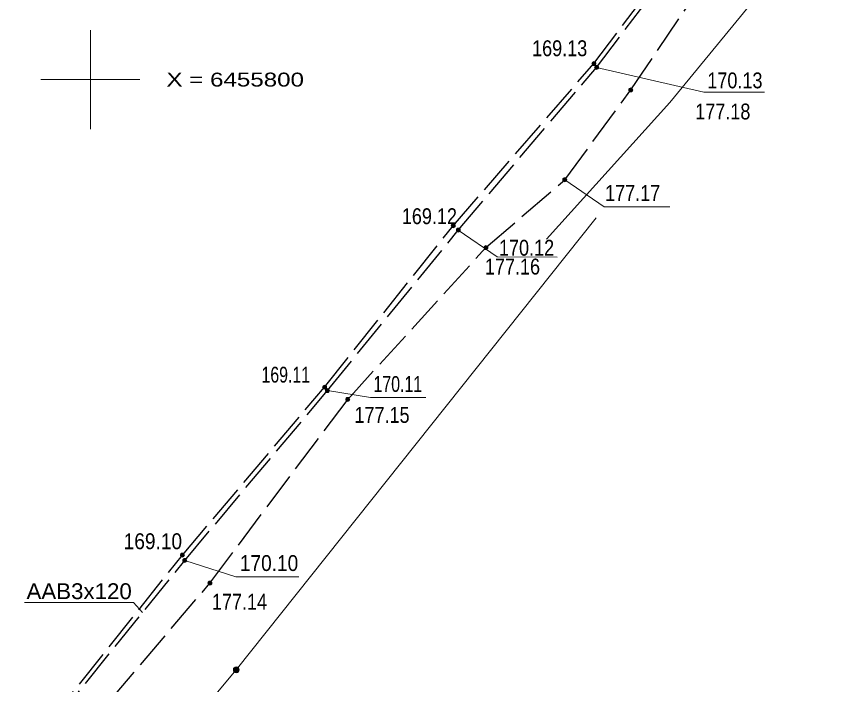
# Model space of a CAD drawing. Extents: x 640848 to 641163, y 6455598 to 6455912.
# Drawn here: x 640896.28 to 640938.18, y 6455769.5 to 6455803.18 of the extents above; entities that cross this region are included whole.
import ezdxf

# ---------------------------------------------------------------- set-up
doc = ezdxf.new("R2010")
doc.units = 0
doc.header["$LTSCALE"] = 0.32
doc.header["$PDMODE"] = 32
doc.header["$PDSIZE"] = 0.16
doc.linetypes.add('LONG_DASHED', pattern=[7.5, 6, -1.5])
for name, color, linetype, lineweight in [('10', 7, 'Continuous', 13), ('21', 7, 'Continuous', 13), ('28', 7, 'Continuous', 13), ('49', 7, 'Continuous', 13), ('54', 7, 'Continuous', 13), ('57', 7, 'Continuous', 13), ('61', 7, 'Continuous', 13)]:
    doc.layers.add(name, color=color, linetype=linetype, lineweight=lineweight)

msp = doc.modelspace()

# ---------------------------------------------------------------- hatches: boundary and pattern name
at = {"layer": '28'}
msp.add_hatch(color=256, dxfattribs=at).paths.add_polyline_path([(640907.508, 6455770.24, 1), (640907.212, 6455770.24, 1)])
at = {"layer": '54'}
for points in [[(640925.5, 6455800.81, 1), (640925.3, 6455800.81, 1)], [(640925.63, 6455800.61, 1), (640925.43, 6455800.61, 1)], [(640927.36, 6455799.48, 1), (640927.16, 6455799.48, 1)], [(640924.03, 6455794.95, 1), (640923.83, 6455794.95, 1)], [(640918.4, 6455792.63, 1), (640918.2, 6455792.63, 1)], [(640918.66, 6455792.41, 1), (640918.46, 6455792.41, 1)], [(640920.05, 6455791.53, 1), (640919.85, 6455791.53, 1)], [(640911.91, 6455784.49, 1), (640911.71, 6455784.49, 1)], [(640912.06, 6455784.32, 1), (640911.86, 6455784.32, 1)], [(640913.08, 6455783.87, 1), (640912.88, 6455783.87, 1)], [(640904.74, 6455776.02, 1), (640904.54, 6455776.02, 1)], [(640904.86, 6455775.75, 1), (640904.66, 6455775.75, 1)], [(640906.13, 6455774.61, 1), (640905.93, 6455774.61, 1)]]:
    msp.add_hatch(color=256, dxfattribs=at).paths.add_polyline_path(points)

# ---------------------------------------------------------------- linework, layer by layer
at = {"layer": '10'}
msp.add_lwpolyline([(640925.51, 6455793.03), (640907.36, 6455770.24), (640904.55, 6455766.88), (640898.43, 6455759.1), (640914.4, 6455746.58)], dxfattribs=at)
at = {"layer": '21', "linetype": 'LONG_DASHED', "lineweight": 25}
for points in [[(640904.54, 6455735.81), (640904.35, 6455737.9), (640903.5, 6455739.81), (640902.39, 6455741.94), (640899.19, 6455746.71), (640896.28, 6455759.2), (640896.42, 6455760.25), (640897.71, 6455767.16), (640897.95, 6455767.64), (640904.64, 6455776.02), (640911.81, 6455784.49), (640918.3, 6455792.63), (640925.4, 6455800.81), (640931.53, 6455808.92)], [(640904.68, 6455735.71), (640904.44, 6455737.99), (640903.61, 6455739.86), (640902.34, 6455742.23), (640899.28, 6455746.79), (640896.51, 6455759.16), (640896.63, 6455760.02), (640897.99, 6455767.01), (640898.24, 6455767.68), (640904.76, 6455775.75), (640911.96, 6455784.32), (640918.56, 6455792.41), (640925.53, 6455800.61), (640931.75, 6455808.85)], [(640904.87, 6455733.49), (640906.47, 6455731.6), (640907.56, 6455732.06), (640907.99, 6455733), (640907.19, 6455736.05), (640906.69, 6455736.74), (640899.37, 6455741.85), (640898.61, 6455743.4), (640899.91, 6455755.22), (640899.62, 6455755.84), (640897.08, 6455759.81), (640897.14, 6455760.57), (640897.86, 6455765), (640906.03, 6455774.61), (640912.98, 6455783.87), (640919.95, 6455791.53), (640923.93, 6455794.95), (640927.26, 6455799.48), (640933, 6455807.97)]]:
    msp.add_lwpolyline(points, dxfattribs=at)
at = {"layer": '21'}
msp.add_lwpolyline([(640896.67, 6455773.63), (640902.18, 6455773.63), (640902.63, 6455773.13)], dxfattribs=at)
at = {"layer": '28'}
msp.add_lwpolyline([(640990.48, 6455848.66), (640977.87, 6455858.03), (640967.1, 6455844.85), (640952.16, 6455826.77), (640929.22, 6455798.84), (640923, 6455791.96)], dxfattribs=at)
msp.add_circle((640907.36, 6455770.24), 0.148, dxfattribs=at)
at = {"layer": '54'}
for centre in [(640925.4, 6455800.81), (640925.53, 6455800.61), (640927.26, 6455799.48), (640923.93, 6455794.95), (640918.3, 6455792.63), (640918.56, 6455792.41), (640919.95, 6455791.53), (640911.81, 6455784.49), (640911.96, 6455784.32), (640912.98, 6455783.87), (640904.64, 6455776.02), (640904.76, 6455775.75), (640906.03, 6455774.61)]:
    msp.add_circle(centre, 0.1, dxfattribs=at)
for p in [(640925.4, 6455800.81), (640925.53, 6455800.61), (640927.26, 6455799.48), (640923.93, 6455794.95), (640918.3, 6455792.63), (640918.56, 6455792.41), (640919.95, 6455791.53), (640911.81, 6455784.49), (640911.96, 6455784.32), (640912.98, 6455783.87), (640904.64, 6455776.02), (640904.76, 6455775.75), (640906.03, 6455774.61)]:
    msp.add_point(p, dxfattribs=at)
at = {"layer": '57'}
for points in [[(640925.53, 6455800.61), (640930.95, 6455799.36), (640934.01, 6455799.36)], [(640923.93, 6455794.95), (640925.92, 6455793.59), (640929.23, 6455793.59)], [(640918.56, 6455792.41), (640920.52, 6455791.07), (640923.55, 6455791.04)], [(640911.96, 6455784.32), (640914.13, 6455783.97), (640916.92, 6455783.97)], [(640904.76, 6455775.75), (640907.34, 6455774.93), (640910.52, 6455774.93)]]:
    msp.add_lwpolyline(points, dxfattribs=at)
at = {"layer": '61'}
for p, q in [((640900, 6455802.5), (640900, 6455797.5)), ((640897.5, 6455800), (640902.5, 6455800))]:
    msp.add_line(p, q, dxfattribs=at)

# ---------------------------------------------------------------- texts
at = {"layer": '21', "width": 1.05}
msp.add_text('AAB3x120', height=0.8, dxfattribs=at).set_placement((640896.78, 6455773.8))
at = {"layer": '49'}
for s, width, p in [('169.13', 0.85, (640922.28, 6455801.18)), ('170.13', 0.85, (640931.12, 6455799.56)), ('177.18', 0.85, (640930.51, 6455797.99)), ('177.17', 0.85, (640925.96, 6455793.88)), ('169.12', 0.85, (640915.71, 6455792.71)), ('170.12', 0.85, (640920.61, 6455791.12)), ('177.16', 0.85, (640919.9, 6455790.17)), ('169.11', 0.75, (640908.63, 6455784.72)), ('170.11', 0.75, (640914.28, 6455784.25)), ('177.15', 0.85, (640913.32, 6455782.69)), ('169.10', 0.9, (640901.68, 6455776.32)), ('170.10', 0.9, (640907.54, 6455775.22)), ('177.14', 0.85, (640906.13, 6455773.27))]:
    msp.add_text(s, height=0.8, dxfattribs=dict(at, width=width)).set_placement(p)
at = {"layer": '57', "width": 1.3}
msp.add_text(' X = 6455800', height=0.7, dxfattribs=at).set_placement((640903.5, 6455799.65))

doc.saveas('drawing.dxf')
